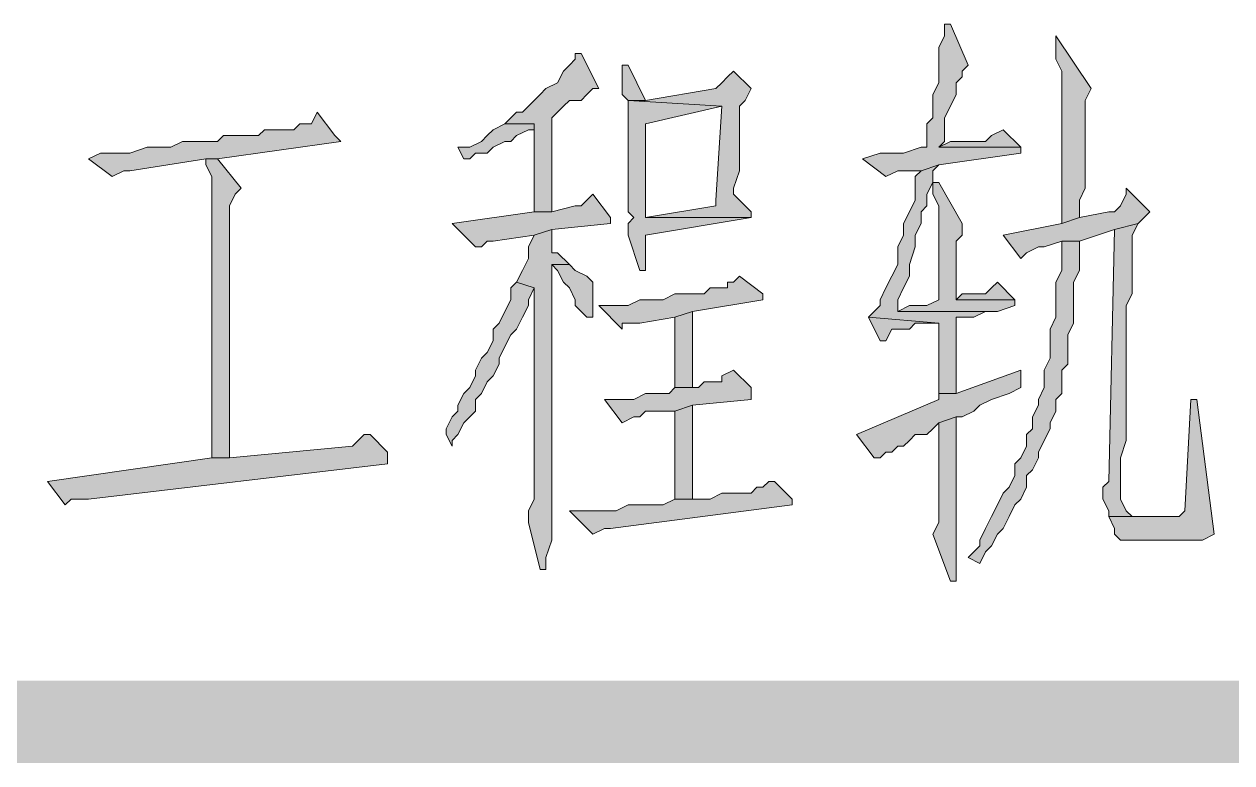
# Model space of a CAD drawing. Header units: millimetres. Extents: x 24 to 410, y 10 to 282.
# Drawn here: x 86.4 to 95.12, y 9.65 to 14.99 of the extents above; entities that cross this region are included whole.
import ezdxf

# ---------------------------------------------------------------- set-up
doc = ezdxf.new("R2010")
doc.units = ezdxf.units.MM

msp = doc.modelspace()

# ---------------------------------------------------------------- hatches: boundary and pattern name
h = msp.add_hatch(color=256)
h.dxf.hatch_style = 2
h.paths.add_polyline_path([(93.091, 14.986), (93.048667, 14.986), (93.048667, 14.943667), (93.048667, 14.901333), (93.006333, 14.816667), (93.006333, 14.562667), (92.964, 14.478), (92.964, 14.308667), (92.921667, 14.266333), (92.921667, 14.097), (92.879333, 14.097), (92.752333, 14.054667), (92.583, 14.054667), (92.456, 14.012333), (92.625333, 13.885333), (92.71, 13.927667), (92.879333, 13.927667), (93.006333, 13.97), (93.599, 14.054667), (93.599, 14.097), (93.006333, 14.097), (93.048667, 14.139333), (93.048667, 14.308667), (93.091, 14.393333), (93.133333, 14.478), (93.133333, 14.562667), (93.175667, 14.605), (93.175667, 14.647333), (93.218, 14.689667)])
h = msp.add_hatch(color=256)
h.dxf.hatch_style = 2
h.paths.add_polyline_path([(93.853, 14.901333), (93.853, 14.732), (93.895333, 14.647333), (93.895333, 13.546667), (94.022333, 13.589), (94.022333, 13.716), (94.064667, 13.800667), (94.064667, 14.054667), (94.064667, 14.181667), (94.064667, 14.435667), (94.107, 14.520333)])
h = msp.add_hatch(color=256)
h.dxf.hatch_style = 2
h.paths.add_polyline_path([(90.424, 14.774333), (90.381667, 14.774333), (90.381667, 14.732), (90.339333, 14.689667), (90.297, 14.647333), (90.254667, 14.562667), (90.17, 14.520333), (90.127667, 14.478), (90.085333, 14.435667), (90.043, 14.393333), (90.000667, 14.351), (89.958333, 14.351), (89.916, 14.308667), (89.873667, 14.266333), (90.085333, 14.266333), (90.085333, 14.181667), (90.085333, 13.631333), (90.212333, 13.631333), (90.212333, 14.308667), (90.254667, 14.351), (90.297, 14.393333), (90.339333, 14.435667), (90.424, 14.435667), (90.466333, 14.478), (90.508667, 14.520333), (90.551, 14.520333)])
h = msp.add_hatch(color=256)
h.dxf.hatch_style = 2
h.paths.add_polyline_path([(90.762667, 14.689667), (90.720333, 14.689667), (90.720333, 14.605), (90.720333, 14.478), (90.762667, 14.435667), (90.889667, 14.435667)])
h = msp.add_hatch(color=256)
h.dxf.hatch_style = 2
h.paths.add_polyline_path([(91.524667, 14.647333), (91.482333, 14.605), (91.44, 14.562667), (91.397667, 14.520333), (90.889667, 14.435667), (90.762667, 14.435667), (91.44, 14.393333), (91.397667, 13.716), (91.397667, 13.673667), (90.889667, 13.589), (91.651667, 13.589), (91.651667, 13.631333), (91.524667, 13.758333), (91.524667, 13.800667), (91.567, 13.927667), (91.567, 14.393333), (91.609333, 14.435667), (91.651667, 14.520333)])
h = msp.add_hatch(color=256)
h.dxf.hatch_style = 2
h.paths.add_polyline_path([(90.762667, 14.435667), (90.762667, 13.631333), (90.805, 13.589), (90.762667, 13.546667), (90.762667, 13.462), (90.847333, 13.208), (90.889667, 13.208), (90.889667, 13.250333), (90.889667, 13.462), (91.651667, 13.589), (90.889667, 13.589), (90.889667, 13.631333), (90.889667, 13.800667), (90.889667, 13.885333), (90.889667, 14.266333), (91.44, 14.393333)])
h = msp.add_hatch(color=256)
h.dxf.hatch_style = 2
h.paths.add_polyline_path([(88.519, 14.351), (88.476667, 14.266333), (88.392, 14.266333), (88.349667, 14.224), (88.138, 14.224), (88.095667, 14.181667), (87.841667, 14.181667), (87.799333, 14.139333), (87.545333, 14.139333), (87.460667, 14.097), (87.376, 14.097), (87.291333, 14.097), (87.164333, 14.054667), (86.952667, 14.054667), (86.868, 14.012333), (87.037333, 13.885333), (87.122, 13.927667), (87.164333, 13.927667), (87.714667, 14.012333), (87.799333, 14.012333), (88.688333, 14.139333), (88.646, 14.181667)])
h = msp.add_hatch(color=256)
h.dxf.hatch_style = 2
h.paths.add_polyline_path([(89.873667, 14.266333), (89.789, 14.224), (89.746667, 14.181667), (89.704333, 14.139333), (89.619667, 14.097), (89.535, 14.097), (89.577333, 14.012333), (89.619667, 14.012333), (89.662, 14.054667), (89.746667, 14.054667), (89.789, 14.097), (89.873667, 14.139333), (89.916, 14.139333), (89.958333, 14.181667), (90.043, 14.224), (90.085333, 14.224), (90.085333, 14.266333)])
h = msp.add_hatch(color=256)
h.dxf.hatch_style = 2
h.paths.add_polyline_path([(93.472, 14.224), (93.387333, 14.181667), (93.345, 14.139333), (93.091, 14.139333), (93.006333, 14.097), (93.599, 14.097)])
h = msp.add_hatch(color=256)
h.dxf.hatch_style = 2
h.paths.add_polyline_path([(87.799333, 14.012333), (87.714667, 14.012333), (87.714667, 13.97), (87.757, 13.885333), (87.757, 11.853333), (87.884, 11.853333), (87.884, 13.546667), (87.884, 13.589), (87.884, 13.673667), (87.926333, 13.758333), (87.968667, 13.800667)])
h = msp.add_hatch(color=256)
h.dxf.hatch_style = 2
h.paths.add_polyline_path([(93.006333, 13.97), (92.879333, 13.927667), (92.837, 13.885333), (92.837, 13.716), (92.794667, 13.631333), (92.752333, 13.546667), (92.752333, 13.462), (92.71, 13.377333), (92.71, 13.250333), (92.667667, 13.165667), (92.625333, 13.081), (92.583, 12.996333), (92.583, 12.954), (92.540667, 12.911667), (92.498333, 12.869333), (93.006333, 12.827), (93.006333, 12.319), (93.133333, 12.319), (93.133333, 12.403667), (93.133333, 12.573), (93.133333, 12.869333), (93.175667, 12.869333), (93.260333, 12.869333), (93.345, 12.911667), (93.429667, 12.911667), (92.71, 12.911667), (92.71, 12.996333), (92.752333, 13.081), (92.794667, 13.165667), (92.794667, 13.250333), (92.837, 13.377333), (92.837, 13.462), (92.879333, 13.546667), (92.879333, 13.631333), (92.921667, 13.673667), (92.921667, 13.758333), (92.964, 13.843), (92.964, 13.927667)])
h = msp.add_hatch(color=256)
h.dxf.hatch_style = 2
h.paths.add_polyline_path([(93.006333, 13.843), (92.964, 13.843), (92.964, 13.758333), (93.006333, 13.673667), (93.006333, 12.996333), (92.921667, 12.954), (92.794667, 12.954), (92.71, 12.911667), (93.429667, 12.911667), (93.556667, 12.954), (93.556667, 12.996333), (93.133333, 12.996333), (93.133333, 13.123333), (93.133333, 13.208), (93.133333, 13.419667), (93.175667, 13.462), (93.175667, 13.546667)])
h = msp.add_hatch(color=256)
h.dxf.hatch_style = 2
h.paths.add_polyline_path([(94.361, 13.800667), (94.361, 13.758333), (94.318667, 13.673667), (94.276333, 13.631333), (94.234, 13.631333), (94.022333, 13.589), (93.895333, 13.546667), (93.472, 13.462), (93.599, 13.292667), (93.641333, 13.335), (93.726, 13.377333), (93.768333, 13.377333), (93.895333, 13.419667), (94.022333, 13.419667), (94.276333, 13.504333), (94.445667, 13.546667), (94.530333, 13.631333)])
h = msp.add_hatch(color=256)
h.dxf.hatch_style = 2
h.paths.add_polyline_path([(90.508667, 13.758333), (90.466333, 13.716), (90.424, 13.673667), (90.381667, 13.673667), (90.212333, 13.631333), (90.085333, 13.631333), (89.492667, 13.546667), (89.662, 13.377333), (89.704333, 13.377333), (89.746667, 13.419667), (89.789, 13.419667), (90.085333, 13.462), (90.212333, 13.504333), (90.635667, 13.546667), (90.635667, 13.589)])
h = msp.add_hatch(color=256)
h.dxf.hatch_style = 2
h.paths.add_polyline_path([(94.445667, 13.546667), (94.276333, 13.504333), (94.234, 11.684), (94.191667, 11.641667), (94.191667, 11.557), (94.234, 11.472333), (94.234, 11.43), (94.488, 11.43), (94.403333, 11.43), (94.361, 11.472333), (94.318667, 11.557), (94.318667, 11.853333), (94.361, 11.980333), (94.361, 12.954), (94.403333, 13.038667), (94.403333, 13.123333), (94.403333, 13.462)])
h = msp.add_hatch(color=256)
h.dxf.hatch_style = 2
h.paths.add_polyline_path([(90.212333, 13.504333), (90.085333, 13.462), (90.043, 13.377333), (90.043, 13.292667), (90.000667, 13.208), (89.958333, 13.123333), (90.085333, 13.081), (90.085333, 11.726333), (90.085333, 11.684), (90.085333, 11.557), (90.043, 11.472333), (90.043, 11.387667), (90.127667, 11.049), (90.17, 11.049), (90.17, 11.133667), (90.212333, 11.260667), (90.212333, 13.250333), (90.339333, 13.250333), (90.254667, 13.335), (90.212333, 13.335)])
h = msp.add_hatch(color=256)
h.dxf.hatch_style = 2
h.paths.add_polyline_path([(94.022333, 13.419667), (93.895333, 13.419667), (93.895333, 13.335), (93.895333, 13.208), (93.853, 13.123333), (93.853, 12.869333), (93.810667, 12.784667), (93.810667, 12.573), (93.768333, 12.488333), (93.768333, 12.361333), (93.726, 12.276667), (93.726, 12.234333), (93.683667, 12.149667), (93.683667, 12.065), (93.641333, 12.022667), (93.641333, 11.938), (93.599, 11.853333), (93.556667, 11.811), (93.556667, 11.726333), (93.514333, 11.641667), (93.472, 11.599333), (93.429667, 11.514667), (93.387333, 11.43), (93.345, 11.345333), (93.302667, 11.260667), (93.302667, 11.218333), (93.218, 11.133667), (93.302667, 11.091333), (93.345, 11.176), (93.387333, 11.218333), (93.429667, 11.303), (93.472, 11.345333), (93.514333, 11.43), (93.556667, 11.514667), (93.599, 11.557), (93.641333, 11.641667), (93.641333, 11.726333), (93.683667, 11.768667), (93.726, 11.853333), (93.726, 11.895667), (93.768333, 11.980333), (93.810667, 12.065), (93.810667, 12.107333), (93.853, 12.192), (93.853, 12.276667), (93.895333, 12.319), (93.895333, 12.488333), (93.937667, 12.530667), (93.937667, 12.742333), (93.98, 12.827), (93.98, 13.123333), (94.022333, 13.208)])
h = msp.add_hatch(color=256)
h.dxf.hatch_style = 2
h.paths.add_polyline_path([(90.339333, 13.250333), (90.212333, 13.250333), (90.254667, 13.208), (90.297, 13.123333), (90.339333, 13.081), (90.381667, 12.996333), (90.381667, 12.954), (90.424, 12.911667), (90.466333, 12.869333), (90.508667, 12.869333), (90.508667, 12.911667), (90.508667, 13.123333), (90.466333, 13.165667), (90.381667, 13.208)])
h = msp.add_hatch(color=256)
h.dxf.hatch_style = 2
h.paths.add_polyline_path([(89.958333, 13.123333), (89.916, 13.081), (89.916, 12.996333), (89.873667, 12.911667), (89.831333, 12.827), (89.789, 12.784667), (89.789, 12.7), (89.746667, 12.615333), (89.704333, 12.573), (89.662, 12.488333), (89.662, 12.446), (89.619667, 12.361333), (89.577333, 12.319), (89.535, 12.234333), (89.535, 12.192), (89.492667, 12.149667), (89.450333, 12.065), (89.450333, 12.022667), (89.492667, 11.938), (89.492667, 11.980333), (89.535, 12.022667), (89.577333, 12.107333), (89.619667, 12.149667), (89.662, 12.192), (89.662, 12.276667), (89.704333, 12.319), (89.746667, 12.403667), (89.789, 12.446), (89.831333, 12.530667), (89.831333, 12.573), (89.873667, 12.657667), (89.916, 12.742333), (89.958333, 12.784667), (90.000667, 12.869333), (90.043, 12.954), (90.043, 12.996333), (90.085333, 13.081)])
h = msp.add_hatch(color=256)
h.dxf.hatch_style = 2
h.paths.add_polyline_path([(91.567, 13.165667), (91.524667, 13.123333), (91.482333, 13.123333), (91.482333, 13.081), (91.355333, 13.081), (91.313, 13.038667), (91.101333, 13.038667), (91.016667, 12.996333), (90.847333, 12.996333), (90.762667, 12.954), (90.551, 12.954), (90.720333, 12.784667), (90.720333, 12.827), (90.805, 12.827), (90.847333, 12.827), (91.101333, 12.869333), (91.228333, 12.911667), (91.736333, 12.996333), (91.736333, 13.038667)])
h = msp.add_hatch(color=256)
h.dxf.hatch_style = 2
h.paths.add_polyline_path([(93.429667, 13.123333), (93.387333, 13.081), (93.345, 13.038667), (93.175667, 13.038667), (93.133333, 12.996333), (93.556667, 12.996333)])
h = msp.add_hatch(color=256)
h.dxf.hatch_style = 2
h.paths.add_polyline_path([(91.228333, 12.911667), (91.101333, 12.869333), (91.101333, 12.361333), (91.228333, 12.361333)])
h = msp.add_hatch(color=256)
h.dxf.hatch_style = 2
h.paths.add_polyline_path([(92.498333, 12.869333), (92.583, 12.7), (92.625333, 12.7), (92.667667, 12.784667), (92.794667, 12.784667), (92.837, 12.827), (93.006333, 12.827)])
h = msp.add_hatch(color=256)
h.dxf.hatch_style = 2
h.paths.add_polyline_path([(91.524667, 12.488333), (91.44, 12.446), (91.44, 12.403667), (91.397667, 12.403667), (91.313, 12.403667), (91.270667, 12.361333), (91.101333, 12.361333), (91.059, 12.319), (90.889667, 12.319), (90.805, 12.276667), (90.593333, 12.276667), (90.720333, 12.107333), (90.805, 12.149667), (90.847333, 12.149667), (90.889667, 12.192), (91.101333, 12.192), (91.228333, 12.234333), (91.651667, 12.276667), (91.651667, 12.361333)])
h = msp.add_hatch(color=256)
h.dxf.hatch_style = 2
h.paths.add_polyline_path([(93.599, 12.488333), (93.133333, 12.319), (93.006333, 12.319), (93.006333, 12.276667), (92.413667, 12.022667), (92.540667, 11.853333), (92.583, 11.853333), (92.625333, 11.895667), (92.667667, 11.895667), (92.71, 11.938), (92.752333, 11.938), (92.794667, 11.980333), (92.837, 12.022667), (92.921667, 12.022667), (92.964, 12.065), (93.006333, 12.107333), (93.133333, 12.149667), (93.175667, 12.149667), (93.260333, 12.192), (93.302667, 12.234333), (93.387333, 12.276667), (93.514333, 12.319), (93.599, 12.361333)])
h = msp.add_hatch(color=256)
h.dxf.hatch_style = 2
h.paths.add_polyline_path([(91.228333, 12.234333), (91.101333, 12.192), (91.101333, 11.557), (91.228333, 11.557)])
h = msp.add_hatch(color=256)
h.dxf.hatch_style = 2
h.paths.add_polyline_path([(94.869, 12.276667), (94.826667, 12.276667), (94.784333, 11.472333), (94.742, 11.43), (94.234, 11.43), (94.276333, 11.345333), (94.276333, 11.303), (94.318667, 11.260667), (94.911333, 11.260667), (94.996, 11.303)])
h = msp.add_hatch(color=256)
h.dxf.hatch_style = 2
h.paths.add_polyline_path([(93.133333, 12.149667), (93.006333, 12.107333), (93.006333, 11.387667), (92.964, 11.303), (93.091, 10.964333), (93.133333, 10.964333), (93.133333, 11.006667), (93.133333, 11.514667), (93.133333, 11.599333)])
h = msp.add_hatch(color=256)
h.dxf.hatch_style = 2
h.paths.add_polyline_path([(88.9, 12.022667), (88.857667, 12.022667), (88.815333, 11.980333), (88.773, 11.938), (87.884, 11.853333), (87.757, 11.853333), (86.571667, 11.684), (86.698667, 11.514667), (86.741, 11.557), (86.868, 11.557), (89.027, 11.811), (89.027, 11.895667)])
h = msp.add_hatch(color=256)
h.dxf.hatch_style = 2
h.paths.add_polyline_path([(91.821, 11.684), (91.778667, 11.684), (91.736333, 11.641667), (91.694, 11.641667), (91.651667, 11.599333), (91.44, 11.599333), (91.355333, 11.557), (91.101333, 11.557), (91.016667, 11.514667), (90.762667, 11.514667), (90.678, 11.472333), (90.466333, 11.472333), (90.339333, 11.472333), (90.508667, 11.303), (90.593333, 11.345333), (90.635667, 11.345333), (91.948, 11.514667), (91.948, 11.557)])
h = msp.add_hatch(color=256)
h.dxf.hatch_style = 2
h.paths.add_polyline_path([(30.395333, 10.244667), (29.802667, 9.652), (409.786667, 10.244667)])
h = msp.add_hatch(color=256)
h.dxf.hatch_style = 2
h.paths.add_polyline_path([(29.802667, 9.652), (409.786667, 10.244667), (410.379333, 9.652)])

# ---------------------------------------------------------------- linework, layer by layer
at = {"lineweight": 0}
for points in [[(93.091, 14.986), (93.048667, 14.986), (93.048667, 14.943667), (93.048667, 14.901333), (93.006333, 14.816667), (93.006333, 14.562667), (92.964, 14.478), (92.964, 14.308667), (92.921667, 14.266333), (92.921667, 14.097), (92.879333, 14.097), (92.752333, 14.054667), (92.583, 14.054667), (92.456, 14.012333), (92.625333, 13.885333), (92.71, 13.927667), (92.879333, 13.927667), (93.006333, 13.97), (93.599, 14.054667), (93.599, 14.097), (93.006333, 14.097), (93.048667, 14.139333), (93.048667, 14.308667), (93.091, 14.393333), (93.133333, 14.478), (93.133333, 14.562667), (93.175667, 14.605), (93.175667, 14.647333), (93.218, 14.689667)], [(93.853, 14.901333), (93.853, 14.732), (93.895333, 14.647333), (93.895333, 13.546667), (94.022333, 13.589), (94.022333, 13.716), (94.064667, 13.800667), (94.064667, 14.054667), (94.064667, 14.181667), (94.064667, 14.435667), (94.107, 14.520333)], [(90.424, 14.774333), (90.381667, 14.774333), (90.381667, 14.732), (90.339333, 14.689667), (90.297, 14.647333), (90.254667, 14.562667), (90.17, 14.520333), (90.127667, 14.478), (90.085333, 14.435667), (90.043, 14.393333), (90.000667, 14.351), (89.958333, 14.351), (89.916, 14.308667), (89.873667, 14.266333), (90.085333, 14.266333), (90.085333, 14.181667), (90.085333, 13.631333), (90.212333, 13.631333), (90.212333, 14.308667), (90.254667, 14.351), (90.297, 14.393333), (90.339333, 14.435667), (90.424, 14.435667), (90.466333, 14.478), (90.508667, 14.520333), (90.551, 14.520333)], [(90.762667, 14.689667), (90.720333, 14.689667), (90.720333, 14.605), (90.720333, 14.478), (90.762667, 14.435667), (90.889667, 14.435667)], [(91.524667, 14.647333), (91.482333, 14.605), (91.44, 14.562667), (91.397667, 14.520333), (90.889667, 14.435667), (90.762667, 14.435667), (91.44, 14.393333), (91.397667, 13.716), (91.397667, 13.673667), (90.889667, 13.589), (91.651667, 13.589), (91.651667, 13.631333), (91.524667, 13.758333), (91.524667, 13.800667), (91.567, 13.927667), (91.567, 14.393333), (91.609333, 14.435667), (91.651667, 14.520333)], [(90.762667, 14.435667), (90.762667, 13.631333), (90.805, 13.589), (90.762667, 13.546667), (90.762667, 13.462), (90.847333, 13.208), (90.889667, 13.208), (90.889667, 13.250333), (90.889667, 13.462), (91.651667, 13.589), (90.889667, 13.589), (90.889667, 13.631333), (90.889667, 13.800667), (90.889667, 13.885333), (90.889667, 14.266333), (91.44, 14.393333)], [(88.519, 14.351), (88.476667, 14.266333), (88.392, 14.266333), (88.349667, 14.224), (88.138, 14.224), (88.095667, 14.181667), (87.841667, 14.181667), (87.799333, 14.139333), (87.545333, 14.139333), (87.460667, 14.097), (87.376, 14.097), (87.291333, 14.097), (87.164333, 14.054667), (86.952667, 14.054667), (86.868, 14.012333), (87.037333, 13.885333), (87.122, 13.927667), (87.164333, 13.927667), (87.714667, 14.012333), (87.799333, 14.012333), (88.688333, 14.139333), (88.646, 14.181667)], [(89.873667, 14.266333), (89.789, 14.224), (89.746667, 14.181667), (89.704333, 14.139333), (89.619667, 14.097), (89.535, 14.097), (89.577333, 14.012333), (89.619667, 14.012333), (89.662, 14.054667), (89.746667, 14.054667), (89.789, 14.097), (89.873667, 14.139333), (89.916, 14.139333), (89.958333, 14.181667), (90.043, 14.224), (90.085333, 14.224), (90.085333, 14.266333)], [(93.472, 14.224), (93.387333, 14.181667), (93.345, 14.139333), (93.091, 14.139333), (93.006333, 14.097), (93.599, 14.097)], [(87.799333, 14.012333), (87.714667, 14.012333), (87.714667, 13.97), (87.757, 13.885333), (87.757, 11.853333), (87.884, 11.853333), (87.884, 13.546667), (87.884, 13.589), (87.884, 13.673667), (87.926333, 13.758333), (87.968667, 13.800667)], [(93.006333, 13.97), (92.879333, 13.927667), (92.837, 13.885333), (92.837, 13.716), (92.794667, 13.631333), (92.752333, 13.546667), (92.752333, 13.462), (92.71, 13.377333), (92.71, 13.250333), (92.667667, 13.165667), (92.625333, 13.081), (92.583, 12.996333), (92.583, 12.954), (92.540667, 12.911667), (92.498333, 12.869333), (93.006333, 12.827), (93.006333, 12.319), (93.133333, 12.319), (93.133333, 12.403667), (93.133333, 12.573), (93.133333, 12.869333), (93.175667, 12.869333), (93.260333, 12.869333), (93.345, 12.911667), (93.429667, 12.911667), (92.71, 12.911667), (92.71, 12.996333), (92.752333, 13.081), (92.794667, 13.165667), (92.794667, 13.250333), (92.837, 13.377333), (92.837, 13.462), (92.879333, 13.546667), (92.879333, 13.631333), (92.921667, 13.673667), (92.921667, 13.758333), (92.964, 13.843), (92.964, 13.927667)], [(93.006333, 13.843), (92.964, 13.843), (92.964, 13.758333), (93.006333, 13.673667), (93.006333, 12.996333), (92.921667, 12.954), (92.794667, 12.954), (92.71, 12.911667), (93.429667, 12.911667), (93.556667, 12.954), (93.556667, 12.996333), (93.133333, 12.996333), (93.133333, 13.123333), (93.133333, 13.208), (93.133333, 13.419667), (93.175667, 13.462), (93.175667, 13.546667)], [(94.361, 13.800667), (94.361, 13.758333), (94.318667, 13.673667), (94.276333, 13.631333), (94.234, 13.631333), (94.022333, 13.589), (93.895333, 13.546667), (93.472, 13.462), (93.599, 13.292667), (93.641333, 13.335), (93.726, 13.377333), (93.768333, 13.377333), (93.895333, 13.419667), (94.022333, 13.419667), (94.276333, 13.504333), (94.445667, 13.546667), (94.530333, 13.631333)], [(90.508667, 13.758333), (90.466333, 13.716), (90.424, 13.673667), (90.381667, 13.673667), (90.212333, 13.631333), (90.085333, 13.631333), (89.492667, 13.546667), (89.662, 13.377333), (89.704333, 13.377333), (89.746667, 13.419667), (89.789, 13.419667), (90.085333, 13.462), (90.212333, 13.504333), (90.635667, 13.546667), (90.635667, 13.589)], [(94.445667, 13.546667), (94.276333, 13.504333), (94.234, 11.684), (94.191667, 11.641667), (94.191667, 11.557), (94.234, 11.472333), (94.234, 11.43), (94.488, 11.43), (94.403333, 11.43), (94.361, 11.472333), (94.318667, 11.557), (94.318667, 11.853333), (94.361, 11.980333), (94.361, 12.954), (94.403333, 13.038667), (94.403333, 13.123333), (94.403333, 13.462)], [(90.212333, 13.504333), (90.085333, 13.462), (90.043, 13.377333), (90.043, 13.292667), (90.000667, 13.208), (89.958333, 13.123333), (90.085333, 13.081), (90.085333, 11.726333), (90.085333, 11.684), (90.085333, 11.557), (90.043, 11.472333), (90.043, 11.387667), (90.127667, 11.049), (90.17, 11.049), (90.17, 11.133667), (90.212333, 11.260667), (90.212333, 13.250333), (90.339333, 13.250333), (90.254667, 13.335), (90.212333, 13.335)], [(94.022333, 13.419667), (93.895333, 13.419667), (93.895333, 13.335), (93.895333, 13.208), (93.853, 13.123333), (93.853, 12.869333), (93.810667, 12.784667), (93.810667, 12.573), (93.768333, 12.488333), (93.768333, 12.361333), (93.726, 12.276667), (93.726, 12.234333), (93.683667, 12.149667), (93.683667, 12.065), (93.641333, 12.022667), (93.641333, 11.938), (93.599, 11.853333), (93.556667, 11.811), (93.556667, 11.726333), (93.514333, 11.641667), (93.472, 11.599333), (93.429667, 11.514667), (93.387333, 11.43), (93.345, 11.345333), (93.302667, 11.260667), (93.302667, 11.218333), (93.218, 11.133667), (93.302667, 11.091333), (93.345, 11.176), (93.387333, 11.218333), (93.429667, 11.303), (93.472, 11.345333), (93.514333, 11.43), (93.556667, 11.514667), (93.599, 11.557), (93.641333, 11.641667), (93.641333, 11.726333), (93.683667, 11.768667), (93.726, 11.853333), (93.726, 11.895667), (93.768333, 11.980333), (93.810667, 12.065), (93.810667, 12.107333), (93.853, 12.192), (93.853, 12.276667), (93.895333, 12.319), (93.895333, 12.488333), (93.937667, 12.530667), (93.937667, 12.742333), (93.98, 12.827), (93.98, 13.123333), (94.022333, 13.208)], [(90.339333, 13.250333), (90.212333, 13.250333), (90.254667, 13.208), (90.297, 13.123333), (90.339333, 13.081), (90.381667, 12.996333), (90.381667, 12.954), (90.424, 12.911667), (90.466333, 12.869333), (90.508667, 12.869333), (90.508667, 12.911667), (90.508667, 13.123333), (90.466333, 13.165667), (90.381667, 13.208)], [(89.958333, 13.123333), (89.916, 13.081), (89.916, 12.996333), (89.873667, 12.911667), (89.831333, 12.827), (89.789, 12.784667), (89.789, 12.7), (89.746667, 12.615333), (89.704333, 12.573), (89.662, 12.488333), (89.662, 12.446), (89.619667, 12.361333), (89.577333, 12.319), (89.535, 12.234333), (89.535, 12.192), (89.492667, 12.149667), (89.450333, 12.065), (89.450333, 12.022667), (89.492667, 11.938), (89.492667, 11.980333), (89.535, 12.022667), (89.577333, 12.107333), (89.619667, 12.149667), (89.662, 12.192), (89.662, 12.276667), (89.704333, 12.319), (89.746667, 12.403667), (89.789, 12.446), (89.831333, 12.530667), (89.831333, 12.573), (89.873667, 12.657667), (89.916, 12.742333), (89.958333, 12.784667), (90.000667, 12.869333), (90.043, 12.954), (90.043, 12.996333), (90.085333, 13.081)], [(91.567, 13.165667), (91.524667, 13.123333), (91.482333, 13.123333), (91.482333, 13.081), (91.355333, 13.081), (91.313, 13.038667), (91.101333, 13.038667), (91.016667, 12.996333), (90.847333, 12.996333), (90.762667, 12.954), (90.551, 12.954), (90.720333, 12.784667), (90.720333, 12.827), (90.805, 12.827), (90.847333, 12.827), (91.101333, 12.869333), (91.228333, 12.911667), (91.736333, 12.996333), (91.736333, 13.038667)], [(93.429667, 13.123333), (93.387333, 13.081), (93.345, 13.038667), (93.175667, 13.038667), (93.133333, 12.996333), (93.556667, 12.996333)], [(91.228333, 12.911667), (91.101333, 12.869333), (91.101333, 12.361333), (91.228333, 12.361333)], [(92.498333, 12.869333), (92.583, 12.7), (92.625333, 12.7), (92.667667, 12.784667), (92.794667, 12.784667), (92.837, 12.827), (93.006333, 12.827)], [(91.524667, 12.488333), (91.44, 12.446), (91.44, 12.403667), (91.397667, 12.403667), (91.313, 12.403667), (91.270667, 12.361333), (91.101333, 12.361333), (91.059, 12.319), (90.889667, 12.319), (90.805, 12.276667), (90.593333, 12.276667), (90.720333, 12.107333), (90.805, 12.149667), (90.847333, 12.149667), (90.889667, 12.192), (91.101333, 12.192), (91.228333, 12.234333), (91.651667, 12.276667), (91.651667, 12.361333)], [(93.599, 12.488333), (93.133333, 12.319), (93.006333, 12.319), (93.006333, 12.276667), (92.413667, 12.022667), (92.540667, 11.853333), (92.583, 11.853333), (92.625333, 11.895667), (92.667667, 11.895667), (92.71, 11.938), (92.752333, 11.938), (92.794667, 11.980333), (92.837, 12.022667), (92.921667, 12.022667), (92.964, 12.065), (93.006333, 12.107333), (93.133333, 12.149667), (93.175667, 12.149667), (93.260333, 12.192), (93.302667, 12.234333), (93.387333, 12.276667), (93.514333, 12.319), (93.599, 12.361333)], [(91.228333, 12.234333), (91.101333, 12.192), (91.101333, 11.557), (91.228333, 11.557)], [(94.869, 12.276667), (94.826667, 12.276667), (94.784333, 11.472333), (94.742, 11.43), (94.234, 11.43), (94.276333, 11.345333), (94.276333, 11.303), (94.318667, 11.260667), (94.911333, 11.260667), (94.996, 11.303)], [(93.133333, 12.149667), (93.006333, 12.107333), (93.006333, 11.387667), (92.964, 11.303), (93.091, 10.964333), (93.133333, 10.964333), (93.133333, 11.006667), (93.133333, 11.514667), (93.133333, 11.599333)], [(88.9, 12.022667), (88.857667, 12.022667), (88.815333, 11.980333), (88.773, 11.938), (87.884, 11.853333), (87.757, 11.853333), (86.571667, 11.684), (86.698667, 11.514667), (86.741, 11.557), (86.868, 11.557), (89.027, 11.811), (89.027, 11.895667)], [(91.821, 11.684), (91.778667, 11.684), (91.736333, 11.641667), (91.694, 11.641667), (91.651667, 11.599333), (91.44, 11.599333), (91.355333, 11.557), (91.101333, 11.557), (91.016667, 11.514667), (90.762667, 11.514667), (90.678, 11.472333), (90.466333, 11.472333), (90.339333, 11.472333), (90.508667, 11.303), (90.593333, 11.345333), (90.635667, 11.345333), (91.948, 11.514667), (91.948, 11.557)]]:
    msp.add_lwpolyline(points, close=True, dxfattribs=at)

doc.saveas('drawing.dxf')
